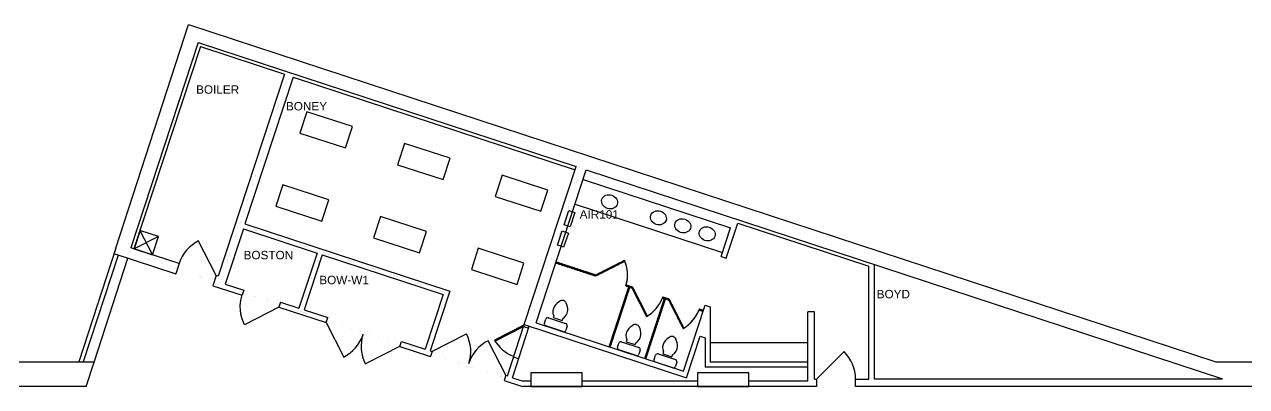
# Model space of a CAD drawing. Extents: x 0 to 6337, y 3987 to 5634.
# Drawn here: x 1423 to 2566, y 4880 to 5219 of the extents above; entities that cross this region are included whole.
import ezdxf

# ---------------------------------------------------------------- set-up
doc = ezdxf.new("R2010")
doc.units = 0
doc.header["$MEASUREMENT"] = 0
doc.linetypes.add('SHORT_DASHES', pattern=[0.375, 0.25, -0.125])
doc.layers.get('0').update_dxf_attribs({"linetype": 'CONTINUOUS'})
for name, color, linetype in [('01A_BASE_PLAN', 7, 'CONTINUOUS'), ('NA-FLOOR', 7, 'CONTINUOUS'), ('REGION', 7, 'CONTINUOUS'), ('REGION_NUM', 7, 'CONTINUOUS')]:
    doc.layers.add(name, color=color, linetype=linetype)
doc.styles.add('ARIAL', font='ARIAL', dxfattribs={"height": 0.2})

# ---------------------------------------------------------------- blocks, each defined once
blk = doc.blocks.new('ZZUNIT_CIRCLE')
at = {"color": 0, "linetype": 'ByBlock'}
blk.add_circle((0, 0), 1, dxfattribs=at)

msp = doc.modelspace()

# ---------------------------------------------------------------- linework, layer by layer
at = {"layer": '01A_BASE_PLAN', "color": 250, "linetype": 'Continuous'}
for p, q in [((1508.4, 5009.1), (1576.5, 5218.5)), ((1576.5, 5218.5), (2537.3, 4902.9)), ((1585.6, 5201.6), (1522.5, 5009.5)), ((1585.6, 5201.6), (1939, 5085.5)), ((1587.6, 5197.8), (1525.4, 5008.5)), ((1587.6, 5197.8), (1666.4, 5171.9)), ((1666.4, 5171.9), (1604.3, 4982.9)), ((1674.4, 5169.2), (1629.3, 5032)), ((1674.4, 5169.2), (1938.1, 5082.6)), ((1687.1, 5136.9), (1680.6, 5116.9)), ((1729.9, 5123), (1687.1, 5136.9)), ((1723.4, 5103), (1729.9, 5123)), ((1680.6, 5116.9), (1723.4, 5103)), ((1778.4, 5107.2), (1771.9, 5087.2)), ((1821.2, 5093.3), (1778.4, 5107.2)), ((1771.9, 5087.2), (1814.7, 5073.3)), ((1814.7, 5073.3), (1821.2, 5093.3)), ((1869.7, 5077.5), (1863.2, 5057.6)), ((1912.5, 5063.6), (1869.7, 5077.5)), ((1890.5, 4937.8), (1939, 5085.5)), ((1901.6, 4939.4), (1948.5, 5082.4)), ((1948.5, 5082.4), (2543.5, 4886.9)), ((1664.8, 5068.4), (1658.3, 5048.4)), ((1707.6, 5054.5), (1664.8, 5068.4)), ((1906, 5043.7), (1912.5, 5063.6)), ((1945.6, 5073.4), (2083.3, 5028.1)), ((1701.1, 5034.5), (1707.6, 5054.5)), ((1863.2, 5057.6), (1906, 5043.7)), ((1658.3, 5048.4), (1701.1, 5034.5)), ((1927.8, 5031.1), (1932.1, 5044.4)), ((1932.1, 5044.4), (1937.8, 5042.6)), ((1937.8, 5042.6), (1933.5, 5029.3)), ((1938.1, 5050.5), (2075.8, 5005.3)), ((1629.3, 5032), (1820.8, 4969.1)), ((1756.1, 5038.7), (1749.6, 5018.8)), ((1798.9, 5024.8), (1756.1, 5038.7)), ((1933.5, 5029.3), (1927.8, 5031.1)), ((2079.3, 4999.9), (2090.1, 5032.7)), ((2090.1, 5032.7), (2212.8, 4992.4)), ((1531.2, 5025.6), (1525.6, 5008.5)), ((1548.3, 5020.1), (1525.6, 5008.5)), ((1531.1, 5025.6), (1542.8, 5002.9)), ((1548.3, 5020.1), (1531.1, 5025.6)), ((1542.7, 5002.9), (1548.3, 5020.1)), ((1627.8, 5027.2), (1610.8, 4975.5)), ((1627.8, 5027.2), (1696.7, 5004.6)), ((1749.6, 5018.8), (1792.4, 5004.8)), ((1792.4, 5004.8), (1798.9, 5024.8)), ((1921.6, 5012), (1926, 5025.3)), ((1926, 5025.3), (1931.7, 5023.4)), ((1931.7, 5023.4), (1927.3, 5010.1)), ((2074.6, 5001.5), (2083.3, 5028.1)), ((1508.4, 5009.1), (1473.9, 4902.9)), ((1567.8, 4994.8), (1522.5, 5009.5)), ((1525.6, 5008.5), (1542.8, 5002.9)), ((1602.4, 4983.5), (1585.9, 5015.9)), ((1847.4, 5009.1), (1841, 4989.1)), ((1890.2, 4995.2), (1847.4, 5009.1)), ((1927.3, 5010.1), (1921.6, 5012)), ((1510.6, 5002.8), (1478.1, 4902.9)), ((1488.3, 4902.7), (1519.9, 4999.8)), ((1506.8, 5004.1), (1564.6, 4985.2)), ((1567.8, 4994.9), (1564.6, 4985.2)), ((1696.7, 5004.6), (1679.8, 4953.1)), ((1701.4, 5003), (1684.5, 4951.6)), ((1701.4, 5003), (1814.5, 4965.9)), ((1883.7, 4975.2), (1890.2, 4995.2)), ((1920, 4995.4), (1957, 4983.3)), ((1920.3, 4996.4), (1957.3, 4984.2)), ((1957.3, 4984.2), (1984.1, 4997.8)), ((1984.6, 4996.9), (1957.8, 4983.3)), ((1984.1, 4997.8), (1984.6, 4996.9)), ((2074.6, 5001.5), (2079.3, 4999.9)), ((1602.4, 4983.5), (1599.3, 4974)), ((1604.3, 4982.9), (1602.4, 4983.5)), ((1841, 4989.1), (1883.7, 4975.2)), ((1957, 4983.3), (1957.3, 4984.2)), ((1957, 4983.3), (1957.3, 4984.2)), ((1957.8, 4983.3), (1957.3, 4984.2)), ((2212.8, 4886.7), (2212.8, 4992.4)), ((2217.8, 4993.9), (2217.8, 4886.9)), ((1599.3, 4974), (1626.6, 4965.1)), ((1610.8, 4975.5), (1628.2, 4969.9)), ((1970, 4916.9), (1988.4, 4973)), ((1970.9, 4916.6), (1989.3, 4972.7)), ((1985.5, 4973.9), (1985.8, 4974.9)), ((1985.5, 4973.9), (1985.8, 4974.9)), ((1985.5, 4973.9), (1988.4, 4973)), ((1985.5, 4973.9), (1988.4, 4973)), ((1985.8, 4974.9), (1991.5, 4973)), ((1985.8, 4974.9), (1991.5, 4973)), ((1989.3, 4972.7), (1991.2, 4972)), ((1989.3, 4972.7), (1991.2, 4972)), ((1991.5, 4973), (1991.2, 4972)), ((1991.5, 4973), (1991.2, 4972)), ((1992.1, 4972.5), (1991.2, 4972)), ((1991.2, 4972), (2004.8, 4945.3)), ((2005.6, 4945.7), (1992.1, 4972.5)), ((1628.2, 4969.9), (1626.6, 4965.1)), ((1814.5, 4965.9), (1797.7, 4914.8)), ((1820.8, 4969.1), (1802.4, 4913.3)), ((2003.2, 4906), (2021.6, 4962.1)), ((2004.2, 4905.7), (2022.6, 4961.7)), ((2004.2, 4905.7), (2022.6, 4961.7)), ((2020, 4963.6), (2019.7, 4962.7)), ((2020, 4963.6), (2019.7, 4962.7)), ((2019.7, 4962.7), (2021.6, 4962.1)), ((2019.7, 4962.7), (2021.6, 4962.1)), ((2019.7, 4962.7), (2021.6, 4962.1)), ((2019.7, 4962.7), (2021.6, 4962.1)), ((2020, 4963.6), (2025.7, 4961.8)), ((2020, 4963.6), (2025.7, 4961.8)), ((2026.3, 4961.3), (2025.4, 4960.8)), ((2025.4, 4960.8), (2039, 4934)), ((2039.8, 4934.5), (2026.3, 4961.3)), ((1661.1, 4954.1), (1628.7, 4937.6)), ((1662.4, 4958.7), (1660.9, 4954)), ((1660.9, 4954), (1705.1, 4939.6)), ((1662.4, 4958.8), (1679.8, 4953.1)), ((1684.5, 4951.6), (1706.7, 4944.4)), ((2039.3, 4894.1), (2059.6, 4955.9)), ((2054.2, 4952.4), (2053.9, 4951.4)), ((2053.9, 4951.4), (2057.7, 4950.2)), ((2054.2, 4952.4), (2058, 4951.1)), ((2059.6, 4955.9), (2064.3, 4954.3)), ((2064.3, 4954.3), (2064.3, 4902.7)), ((2155.8, 4884.7), (2155.8, 4949.7)), ((2161.8, 4949.7), (2155.8, 4949.7)), ((2161.8, 4886.7), (2161.8, 4949.7)), ((1705.1, 4939.6), (1706.7, 4944.4)), ((1705.1, 4939.7), (1721.6, 4907.3)), ((1874.7, 4889.8), (1890.5, 4937.8)), ((1890.5, 4937.8), (2042.3, 4887.9)), ((1901.6, 4939.4), (2039.3, 4894.1)), ((1909.3, 4939), (1910.5, 4942.8)), ((1913.1, 4944), (1929.2, 4938.7)), ((1918, 4945.8), (1917.5, 4944.2)), ((1917.5, 4944.2), (1925.8, 4941.4)), ((1926.3, 4943.1), (1925.8, 4941.4)), ((2004.8, 4945.3), (2005.6, 4945.7)), ((1804, 4912.5), (1836.4, 4929)), ((1889.4, 4936.8), (1862.7, 4923.2)), ((1863.1, 4922.3), (1889.8, 4935.9)), ((1879.4, 4888), (1895.2, 4936.2)), ((1889.8, 4935.9), (1889.4, 4936.8)), ((1889.9, 4935.9), (1894.6, 4934.3)), ((1926.7, 4931.1), (1910.6, 4936.4)), ((1930.5, 4936.2), (1929.3, 4932.4)), ((2039, 4934), (2039.8, 4934.5)), ((2042.3, 4887.9), (2055, 4926.8)), ((2055, 4926.8), (2059.6, 4925.3)), ((1774.3, 4917.4), (1741.9, 4900.9)), ((1774.1, 4917.2), (1775.6, 4922)), ((1774.1, 4917.2), (1802.8, 4907.9)), ((1775.6, 4922), (1797.7, 4914.8)), ((1873.2, 4890.3), (1856.7, 4922.6)), ((1862.7, 4923.2), (1863.1, 4922.3)), ((1977.7, 4916.5), (1979, 4920.3)), ((1981.5, 4921.6), (1997.6, 4916.3)), ((1986.4, 4923.4), (1985.9, 4921.7)), ((1985.9, 4921.7), (1994.2, 4919)), ((1994.7, 4920.6), (1994.2, 4919)), ((2059.6, 4925.3), (2059.6, 4898)), ((2155.8, 4920.7), (2064.3, 4920.7)), ((1802.4, 4913.3), (1804.4, 4912.6)), ((1804.4, 4912.6), (1802.8, 4907.9)), ((1880.5, 4907.4), (1885.3, 4905.8)), ((1995.1, 4908.7), (1979, 4914)), ((1998.9, 4913.7), (1997.7, 4909.9)), ((2011.9, 4905.2), (2013.2, 4909)), ((2015.7, 4910.3), (2031.8, 4905)), ((2020.6, 4912.1), (2020.1, 4910.5)), ((2020.1, 4910.5), (2028.4, 4907.7)), ((2028.9, 4909.4), (2028.4, 4907.7)), ((2163.8, 4886.7), (2189.6, 4912.4)), ((1385.3, 4902.9), (1488.4, 4902.9)), ((1480.9, 4879.9), (1488.3, 4902.7)), ((1944.6, 4892.7), (1896.6, 4892.7)), ((1896.6, 4892.7), (1896.6, 4879.7)), ((1944.6, 4879.7), (1944.6, 4892.7)), ((2029.3, 4897.4), (2013.2, 4902.7)), ((2033.1, 4902.5), (2031.9, 4898.7)), ((2100.6, 4892.7), (2052.6, 4892.7)), ((2052.6, 4892.7), (2052.6, 4879.7)), ((2155.8, 4898), (2059.6, 4898)), ((2155.8, 4902.7), (2064.3, 4902.7)), ((2100.6, 4879.7), (2100.6, 4892.7)), ((2537.3, 4902.9), (2640.4, 4902.9)), ((1873.2, 4890.3), (1871.7, 4885.5)), ((1871.7, 4885.5), (1888.8, 4879.9)), ((1873.2, 4890.3), (1874.7, 4889.8)), ((1879.4, 4888), (1889.6, 4884.7)), ((1896.6, 4884.7), (1889.6, 4884.7)), ((2052.6, 4884.7), (1944.6, 4884.7)), ((2155.8, 4884.7), (2100.6, 4884.7)), ((2161.8, 4886.7), (2163.8, 4886.7)), ((2163.8, 4886.7), (2163.8, 4879.9)), ((2200.3, 4879.9), (2200.3, 4886.7)), ((2200.3, 4886.7), (2212.8, 4886.7)), ((2217.8, 4886.9), (2543.5, 4886.9)), ((1480.9, 4879.9), (1044.3, 4879.9)), ((2163.8, 4879.9), (1888.8, 4879.9)), ((1896.6, 4879.7), (1944.6, 4879.7)), ((2052.6, 4879.7), (2100.6, 4879.7)), ((2632.9, 4879.9), (2200.3, 4879.9))]:
    msp.add_line(p, q, dxfattribs=at)
at = {"layer": '01A_BASE_PLAN', "color": 250, "linetype": 'SHORT_DASHES'}
for p, q in [((1920, 4995.4), (1957, 4983.3)), ((1920.3, 4996.4), (1957.3, 4984.2)), ((1957.3, 4984.2), (1984.1, 4997.8)), ((1984.6, 4996.9), (1957.8, 4983.3)), ((1984.1, 4997.8), (1984.6, 4996.9)), ((1957, 4983.3), (1957.3, 4984.2)), ((1957, 4983.3), (1957.3, 4984.2)), ((1957.8, 4983.3), (1957.3, 4984.2)), ((1970, 4916.9), (1988.4, 4973)), ((1970.9, 4916.6), (1989.3, 4972.7)), ((1985.5, 4973.9), (1985.8, 4974.9)), ((1985.5, 4973.9), (1985.8, 4974.9)), ((1985.5, 4973.9), (1988.4, 4973)), ((1985.5, 4973.9), (1988.4, 4973)), ((1985.8, 4974.9), (1991.5, 4973)), ((1985.8, 4974.9), (1991.5, 4973)), ((1989.3, 4972.7), (1991.2, 4972)), ((1989.3, 4972.7), (1991.2, 4972)), ((1991.5, 4973), (1991.2, 4972)), ((1991.5, 4973), (1991.2, 4972)), ((1992.1, 4972.5), (1991.2, 4972)), ((1991.2, 4972), (2004.8, 4945.3)), ((2005.6, 4945.7), (1992.1, 4972.5)), ((2003.2, 4906), (2021.6, 4962.1)), ((2004.2, 4905.7), (2022.6, 4961.7)), ((2004.2, 4905.7), (2022.6, 4961.7)), ((2020, 4963.6), (2019.7, 4962.7)), ((2020, 4963.6), (2019.7, 4962.7)), ((2019.7, 4962.7), (2021.6, 4962.1)), ((2019.7, 4962.7), (2021.6, 4962.1)), ((2019.7, 4962.7), (2021.6, 4962.1)), ((2019.7, 4962.7), (2021.6, 4962.1)), ((2020, 4963.6), (2025.7, 4961.8)), ((2020, 4963.6), (2025.7, 4961.8)), ((2022.6, 4961.7), (2025.4, 4960.8)), ((2025.7, 4961.8), (2025.4, 4960.8)), ((2026.3, 4961.3), (2025.4, 4960.8)), ((2025.4, 4960.8), (2039, 4934)), ((2039.8, 4934.5), (2026.3, 4961.3)), ((2054.2, 4952.4), (2053.9, 4951.4)), ((2053.9, 4951.4), (2057.7, 4950.2)), ((2054.2, 4952.4), (2058, 4951.1)), ((2004.8, 4945.3), (2005.6, 4945.7)), ((2039, 4934), (2039.8, 4934.5))]:
    msp.add_line(p, q, dxfattribs=at)
at = {"layer": '01A_BASE_PLAN', "color": 250, "linetype": 'Continuous'}
for centre, radius, start, end in [((1601.9, 4983.7), 36, 116.4413, 162), ((1952.5, 4983.9), 34.6, 344.9084, 23.7232), ((1660.6, 4954.3), 36, 162, 207.5587), ((1926, 4956.1), 4.23, 25.4186, 118.213), ((1987.5, 4975.2), 34.6, 299.9084, 338.7232), ((1987.5, 4975.2), 34.6, 299.9084, 338.7232), ((1926.9, 4949.8), 9.71, 147.0004, 203.9535), ((1934.4, 4943), 19.7, 121.7661, 142.3758), ((1921.5, 4951.5), 9.71, 299.6781, 356.6312), ((1911.5, 4950.5), 19.7, 1.2558, 21.8655), ((2021.7, 4964), 34.6, 299.9084, 338.7232), ((1911.2, 4938.3), 2, 161.8158, 251.8158), ((1912.4, 4942.1), 2, 71.8158, 161.8158), ((1928.6, 4936.8), 2, 341.8158, 71.8158), ((1994.4, 4933.6), 4.23, 25.4186, 118.213), ((1705.5, 4939.6), 36, 296.4413, 342), ((1773.9, 4917.5), 36, 162, 207.5587), ((1804.5, 4912.3), 36, 342, 27.5587), ((1927.4, 4933), 2, 251.8158, 341.8158), ((1995.3, 4927.3), 9.71, 147.0004, 203.9535), ((2002.8, 4920.6), 19.7, 121.7661, 142.3758), ((1989.9, 4929.1), 9.71, 299.6781, 356.6312), ((1979.9, 4928.1), 19.7, 1.2558, 21.8655), ((2037, 4909.3), 19.7, 121.7661, 142.3758), ((2028.6, 4922.4), 4.23, 25.4186, 118.213), ((1872.8, 4890.4), 36, 116.4413, 162), ((1892.5, 4940.5), 34.6, 210.0926, 248.9074), ((1979.6, 4915.9), 2, 161.8158, 251.8158), ((1980.9, 4919.7), 2, 71.8158, 161.8158), ((1997, 4914.4), 2, 341.8158, 71.8158), ((2029.5, 4916.1), 9.71, 147.0004, 203.9535), ((2024.1, 4917.8), 9.71, 299.6781, 356.6312), ((2014.1, 4916.8), 19.7, 1.2558, 21.8655), ((1995.8, 4910.6), 2, 251.8158, 341.8158), ((2013.8, 4904.6), 2, 161.8158, 251.8158), ((2015.1, 4908.4), 2, 71.8158, 161.8158), ((2031.2, 4903.1), 2, 341.8158, 71.8158), ((2164.3, 4886.7), 36, 0, 45.5587), ((2030, 4899.3), 2, 251.8158, 341.8158)]:
    msp.add_arc(centre, radius, start, end, dxfattribs=at)
at = {"layer": '01A_BASE_PLAN', "color": 250, "linetype": 'SHORT_DASHES'}
for centre, start, end in [((1952.5, 4983.9), 344.9084, 23.7232), ((1987.5, 4975.2), 299.9084, 338.7232), ((1987.5, 4975.2), 299.9084, 338.7232), ((2021.7, 4964), 299.9084, 338.7232)]:
    msp.add_arc(centre, 34.6, start, end, dxfattribs=at)
at = {"layer": 'NA-FLOOR', "color": 1, "linetype": 'Continuous', "const_width": 0.0139}
msp.add_lwpolyline([(2632.9, 4879.9), (2543.5, 4879.9), (2543.5, 4886.9), (2250.6, 4983.1), (1948.5, 5082.4), (1939, 5085.5), (1585.6, 5201.6), (1522.5, 5009.5), (1519.4, 4999.9), (1510.6, 5002.8), (1478.1, 4902.9), (1488.3, 4902.7), (1480.9, 4879.9), (1224.7, 4879.9)], dxfattribs=at)
at = {"layer": 'REGION', "color": 4, "linetype": 'Continuous', "const_width": 0.0139}
for points in [[(1670.9, 5173.6), (1585.6, 5201.6), (1522.5, 5009.5), (1521, 5004.8), (1566.2, 4990.1), (1600.8, 4978.7), (1606.3, 4976.9), (1607.8, 4981.7)], [(2212.8, 4995.5), (1948.5, 5082.4), (1943.8, 5083.9), (1896.8, 4941), (1894.4, 4941.7), (1876.4, 4886.5), (1888.9, 4882.4), (2158.8, 4882.4), (2158.8, 4883.3), (2212.8, 4883.3)], [(1699.8, 5006.2), (1624.1, 5031.1), (1607.8, 4981.7), (1605.6, 4974.7), (1627.4, 4967.5), (1661.6, 4956.4), (1681.4, 4949.9)], [(1817.6, 4967.5), (1699.8, 5006.2), (1681.4, 4949.9), (1705.8, 4941.8), (1774.9, 4919.6), (1799.3, 4911.6)]]:
    msp.add_lwpolyline(points, close=True, dxfattribs=at)
at = {"layer": 'REGION', "color": 3, "linetype": 'Continuous', "const_width": 0.0139}
msp.add_lwpolyline([(1943.8, 5083.9), (1939, 5085.5), (1670.9, 5173.6), (1624.1, 5031.1), (1817.6, 4967.5), (1799.3, 4911.6), (1803.6, 4910.2), (1876.4, 4886.5), (1894.4, 4941.7), (1896.8, 4941)], close=True, dxfattribs=at)
at = {"layer": 'REGION', "color": 2, "linetype": 'Continuous', "const_width": 0.0139}
msp.add_lwpolyline([(2250.6, 4983.1), (2212.8, 4995.5), (2212.8, 4879.9), (2543.5, 4879.9), (2543.5, 4886.9)], close=True, dxfattribs=at)

# ---------------------------------------------------------------- block references
at = {"layer": '01A_BASE_PLAN', "color": 250, "linetype": 'Continuous', "xscale": 7.584613800048828, "yscale": 6.508918285369873, "rotation": 341.815807639201}
for p in [(1970.3, 5052.6), (2015.9, 5037.6), (2038.7, 5030.1), (2061.5, 5022.6)]:
    msp.add_blockref('ZZUNIT_CIRCLE', p, dxfattribs=at)

# ---------------------------------------------------------------- texts
at = {"layer": 'REGION_NUM', "color": 7, "linetype": 'Continuous', "style": 'ARIAL'}
for s, p in [('BOILER', (1583.6, 5153.7)), ('BONEY', (1667.6, 5138.1)), ('AIR101', (1942.3, 5036.9)), ('BOSTON', (1628, 4998.8)), ('BOW-W1', (1698.8, 4975.5)), ('BOYD', (2220.1, 4962.3))]:
    msp.add_text(s, height=7.86, dxfattribs=at).set_placement(p)

doc.saveas('drawing.dxf')
